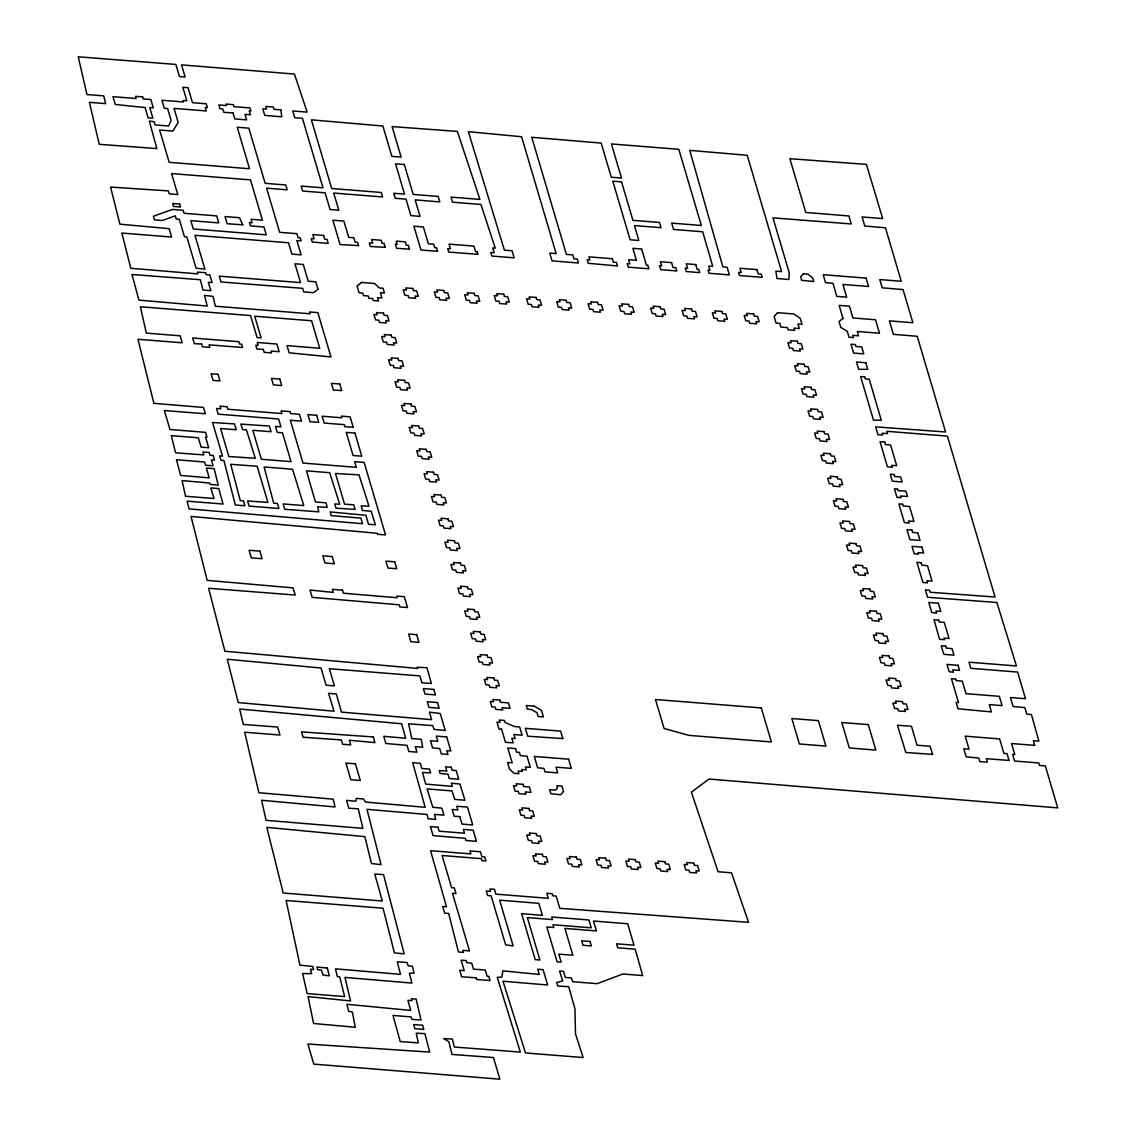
<?xml version="1.0" encoding="UTF-8"?>
<svg xmlns="http://www.w3.org/2000/svg" width="1136" height="1136" viewBox="0 0 1136 1136"><rect width="100%" height="100%" fill="white"/><g stroke="black" fill="none" stroke-linecap="round" stroke-linejoin="round"><path stroke-width="1.5" d="M789.35 273.18L788.796 279.484L776.939 278.533L775.902 271.135L781.596 271.589L747.204 155.277L689.751 150.364L722.865 266.889L727.097 267.258L729.355 274.898L708.978 273.265L708.04 270.098L709.929 270.254L708.694 266.094L712.726 266.406L702.715 231.772L673.563 229.444L671.688 223.11L701.324 225.482L678.803 149.327L611.409 143.945L621.506 178.068L611.282 177.244L601.185 143.079L531.762 137.271L566.41 254.393L572.8 254.904L573.936 258.738L577.258 259.008L578.437 263.012L552.068 260.868L549.767 253.087L556.143 253.598L521.58 136.732L468.373 131.677L504.398 250.161L512.095 250.744L514.196 257.844L491.803 256.054L490.851 252.433L494.188 252.76L492.768 247.946L495.253 248.145L480.94 204.466L452.511 202.194L451.006 197.11L479.917 199.425L457.368 131.407L392.09 126.593L401.107 157.095L391.863 156.356L382.889 126.025L311.392 119.834L331.712 188.519L381.313 192.481L382.633 196.954L333.7 193.049L338.784 210.245L330.079 209.549L325.123 192.822L302.673 191.033L301.21 186.077L322.993 187.823L302.432 118.3L294.735 117.69L292.747 110.973L307.16 112.123L294.409 74.067L181.547 64.88L185.14 77.049L179.445 76.595L175.853 64.425L78.256 56.8L86.947 94.544L103.717 95.878L105.676 103.632L89.417 102.325L99.23 144.3L156.853 148.575L149.327 121.041L154.169 121.751L155.092 124.917L168.611 125.997L171.096 120.345L167.603 108.516L164.28 108.247L161.923 100.252L183.478 101.97L183.038 100.465L186.829 100.777L182.839 87.273L188.051 87.699L192.495 102.694L206.241 103.788L207.363 107.622L205.233 107.451L206.269 110.945L174.035 108.374L178.182 122.376L172.885 131.052L159.608 130.001L169.165 162.32L249.508 168.739L237.239 127.246L248.855 128.169L265.157 183.322L285.775 184.969L287.209 189.811L266.591 188.164L279.655 232.312L296.95 233.689L298.129 237.694L300.259 237.864L301.154 240.86L296.879 240.52L301.125 254.847L291.881 254.109L288.53 242.777L194.923 235.308L204.92 269.133L196.102 268.266L186.844 236.941L184.472 236.757L179.289 219.262L176.208 219.007L175.271 215.84L162.306 220.498L154.482 219.873L153.403 216.209L172.459 209.436L183.123 210.288L184.004 213.284L216.72 215.897L218.779 222.897L190.82 220.668L193.276 228.989L266.278 234.825L263.964 226.987L250.445 225.908L249.466 222.585L252.078 222.784L251.042 219.291L262.416 220.199L250.488 179.871L171.564 173.581L177.784 194.568L169.25 193.887L168.44 190.905L110.561 187.071L119.891 224.175L169.165 228.677L171.635 237.041L121.864 233.065L130.81 268.295L197.92 273.89L197.394 272.115L205.573 272.654L206.156 274.656L209.848 274.955L212.077 282.495L208.257 282.296L210.898 290.674L203.017 290.049L200.291 279.712L131.989 274.486L138.919 300.117L207.263 306.038L204.452 295.403L213.071 296.382L215.329 306.223L310.114 313.792L309.574 311.974L317.867 312.641L330.974 356.96L289.14 352.799L287.01 345.642L319.727 348.255L311.591 320.764L254.705 316.22L261.124 337.875L257.091 337.562L250.587 315.567L140.381 306.763L146.317 333.104L180.212 335.816L182.044 342.788L137.967 339.266L153.9 403.337L203.486 407.455L205.36 413.788L164.351 410.522L169.974 429.507L205.517 432.347L206.951 437.175L205.531 437.062L208.683 447.726L201.1 447.13L198.331 437.8L171.323 435.642L175.597 452.824L203.869 454.911L202.875 451.986L209.166 452.483L209.975 455.238L213.17 455.493L214.548 460.165L211.353 459.91L213.099 465.817L205.517 465.206L204.579 462.04L176.478 459.725L180.638 475.43L209.152 477.873L206.354 468.046L214.179 468.671L218.254 485.186L210.146 484.376L209.635 483.027L182.072 480.585L185.537 496.233L213.98 498.505L210.842 487.926L218.794 488.565L223.011 504.029L187.113 501.161L189.045 508.885L362.526 523.71L360.936 518.13L331.158 515.588L330.178 511.938L365.877 515.275L368.518 524.236L375.405 524.818L371.174 511.299L362.356 510.433L361.22 505.79L368.987 506.244L359.019 474.862L335.461 473.471L344.535 504.128L353.779 504.867L355.099 509.368L336 508.175L334.779 504.001L339.707 504.228L329.681 472.69L306.45 470.829L315.425 501.97L326.089 502.822L327.182 507.309L317.569 506.855L318.804 511.839L284.738 509.283L283.162 503.944L303.781 505.591L292.563 469.239L264.12 466.967L273.677 503.191L277.468 503.489L278.945 508.488L249.082 506.102L247.563 500.948L267.883 502.41L257.19 466.243L230.707 464.297L240.307 500.692L243.629 500.962L244.822 505.761L235.337 505.009L223.906 460.492L220.952 460.265L219.646 455.877L222.486 456.076L212.56 422.507L234.499 423.927L236.231 429.763L220.583 428.513L228.861 456.502L255.302 458.291L246.413 429.763L242.664 429.621L240.804 424.111L269.374 426.057L271.05 431.723L252.803 430.274L261.379 459.256L291.001 461.628L282.481 432.802L277.269 432.39L275.494 426.383L280.947 426.824L278.632 418.985L218.197 414.171L216.522 408.506L220.782 408.846L220.001 406.177L227.101 406.745L227.839 409.244L281.884 413.561L281.089 410.891L290.092 411.615L290.688 413.603L299.45 414.313L301.48 421.144L290.333 420.249L303 463.076L356.321 467.336L354.645 461.67L364.131 462.423L385.558 534.9L377.635 534.275L377.351 533.295L191.047 516.44L207.178 580.368L292.932 587.866L295.289 595.051L208.598 588.278L224.9 651.24L417.65 668.422L417.295 667.258L426.923 667.698L431.368 683.517L421.882 682.75L419.866 675.92L329.326 668.692L334.41 685.86L326.103 685.193L321.034 668.025L227.271 659.235L238.233 702.573L334.027 711.207L328.517 693.301L336.341 693.982L341.482 712.13L431.637 719.656L429.422 712.144L440.228 713.507L445.255 730.505L434.066 729.44L432.702 725.592L408.577 723.831L411.814 738.57L421.257 739.323L422.677 747.247L415.322 746.65L416.955 752.146L408.79 751.507L407.071 745.344L385.814 743.484L383.812 736.327L405.666 738.23L401.619 723.76L239.682 709.034L243.317 724.456L277.624 727.04L279.996 735.035L244.68 732.209L258.866 792.729L333.203 799.148L335.035 806.943L261.564 800.255L266.08 820.334L362.895 828.357L358.266 808.804L348.837 808.207L346.523 800.369L355.809 801.278L356.349 798.395L363.463 798.963L365.522 802.059L425.162 807.313L412.666 762.71L420.249 763.321L421.783 768.476L429.365 769.086L430.729 772.934L422.493 772.437L425.645 784.081L452.298 786.368L451.361 783.201L459.938 784.053L464.951 800.241L454.769 799.417L452.014 790.912L427.136 788.924L432.788 807.27L441.847 808.15L443.906 815.151L434.435 814.398L435.67 819.368L428.087 818.772L427.051 814.455L366.985 809.329L381.029 864.624L371.444 863.53L364.883 836.65L266.804 827.363L283.205 893.01L382.292 901.004L374.781 874.053L383.514 874.578L404.175 953.871L394.405 952.891L383.045 908.218L286.116 900.479L299.932 965.188L312.67 966.395L313.607 969.533L310.398 969.278L311.69 973.651L302.63 973.552L307.16 993.588L344.62 996.584L339.749 976.988L337.278 976.477L335.503 968.852L400.525 974.361L397.245 961.723L407.185 962.519L408.165 965.856L412.453 966.196L414.044 973.183L409.386 973.126L411.899 983.094L344.961 977.4L350.555 1000.958L308.055 996.599L313.579 1023.493L355.27 1027.271L352.345 1011.935L348.724 1011.452L346.835 1004.281L410.636 1010.401L407.98 1000.319L411.999 1000.631L411.445 998.743L416.159 999.126L421.016 1020L411.985 1019.39L410.934 1016.876L392.999 1015.442L400.213 1041.556L418.304 1042.891L416.23 1033.178L424.892 1033.646L429.678 1052.092L307.913 1044.041L313.792 1064.105L499.883 1079.2L493.464 1057.517L451.986 1054.435L448.89 1041.769L443.693 1038.588L452.341 1039.057L454.372 1047.037L520.331 1052.078L497.227 977.301L501.8 977.102L502.85 970.84L539.259 974.447L537.726 969.264L543.093 969.69L547.623 984.997L502.978 981.206L525.499 1052.944L583.137 1057.545L575.512 1033.93L574.944 1008.811L568.738 986.687L557.748 986.048L556.697 982.512L562.774 980.922L559.508 970.996L563.527 971.323L565.345 977.443L571.38 977.926L572.828 981.731L597.138 983.662L622.897 973.992L642.678 975.568L635.209 949.199L617.771 947.807L616.592 943.803L634.016 945.195L627.683 923.753L593.489 921.026L596.414 930.924L564.919 928.41L572.856 955.262L558.784 954.141L561.156 962.149L557.123 961.837L546.814 926.962L553.814 927.516L552.991 924.761L591.245 927.814L588.931 919.975L551.727 916.993L552.494 919.592L527.36 917.59L539.898 960.005L535.198 959.622L521.623 913.671L542.397 915.332L538.847 903.319L499.627 900.181L513.145 945.905L505.634 944.84L491.135 895.821L487.614 895.551L486.265 890.951L490.624 891.306L489.928 888.948L494.444 889.303L495.878 894.131L548.276 898.32L546.785 893.251L552.195 893.691L552.82 895.807L556.171 896.077L559.792 908.331L748.539 922.333L731.527 872.789L718.066 871.724L691.412 792.175L708.963 779.04L1057.744 807.881L1045.319 765.905L1039.582 765.451L1038.858 762.966L1014.576 761.021L1012.602 754.347L1014.803 754.531L1011.551 743.512L1034.726 745.358L1033.348 740.715L1038.872 741.155L1031.417 714.501L1026.774 714.132L1024.857 707.614L1013.113 706.521L1010.444 697.518L1025.51 698.725L1017.629 672.072L970.811 668.323L968.994 662.189L1016.436 665.966L996.897 602.492L927.587 597.28L925.386 589.84L929.461 590.166L930.114 592.254L995.065 597.025L947.396 436.139L886.861 431.297L887.543 433.611L882.232 433.199L882.757 434.946L877.943 434.676L875.643 426.88L945.564 431.978L917.235 336.27L893.393 334.353L889.403 320.863L912.89 322.738L903.035 289.581L882.218 287.806L879.775 279.555L901.231 281.274L885.455 227.796L864.766 226.021L862.082 216.948L882.686 218.595L866.413 164.393L789.861 158.685L805.765 212.446L848.904 215.954L851.276 223.948L772.977 217.856L789.35 273.18M563.499 791.352L560.843 794.774L550.832 793.681L549.639 789.648L555.589 790.116L557.506 787.844L556.867 785.672L561.937 786.084L563.499 791.352M777.578 312.684L774.127 316.475L776.073 323.064L779.821 323.362L780.915 327.083L787.475 327.608L788.128 329.809L794.675 330.335L794.021 328.134L799.332 328.56L797.969 323.945L802.03 324.271L800.269 318.35L793.808 313.976L777.578 312.684M803.464 273.819L800.624 276.928L801.633 280.336L813.759 281.543L812.723 278.008L807.98 274.174L803.464 273.819M842.983 318.378L839.064 321.559L840.825 327.48L847.257 331.243L849.032 337.236L853.42 337.591L852.753 335.347L858.56 335.802L857.268 331.471L879.505 333.246L875.515 319.756L852.923 317.952L849.458 306.209L839.149 305.385L842.983 318.378M317.995 289.226L313.593 292.69L303.752 291.909L302.687 288.331L220.98 281.969L219.248 276.133L300.543 282.623L294.977 263.793L303.269 264.461L308.225 281.217L315.808 281.813L317.995 289.226M361.518 282.452L357.059 285.96L359.075 292.761L362.739 293.017L363.534 295.616L368.263 295.999L368.93 298.257L372.679 298.555L373.261 300.529L378.558 300.955L377.592 297.66L381.952 298.015L380.404 292.747L384.465 293.074L383.031 288.246L379.282 287.948L374.624 283.503L361.518 282.452M501.53 728.985L499.087 729.269L496.972 722.113L499.996 722.354L499.315 720.025L504.384 720.437L504.98 722.453L514.494 726.571L519.692 726.983L522.106 735.177L513.941 734.523L515.133 738.556L511.825 738.301L513.16 742.802L505.477 742.333L501.53 728.985M201.64 344.009L194.327 343.654L192.651 338.003L238.915 341.695L239.611 344.052L241.613 344.208L242.593 347.502L209.081 344.833L209.848 347.417L202.464 346.835L201.64 344.009M353.211 427.207L344.904 426.767L344.279 424.651L324.158 423.046L322.141 416.216L341.922 417.792L341.425 416.145L350.144 416.841L353.211 427.207M459.839 816.585L454.201 816.301L452.185 809.471L457.865 809.925L456.786 806.248L467.45 807.1L472.718 824.935L462.054 824.083L459.839 816.585M358.55 245.603L340.076 244.538L332.876 220.214L343.896 221.094L348.709 237.339L353.793 237.751L355.085 242.082L357.57 242.28L358.55 245.603M385.218 247.336L370.379 246.469L369.314 242.891L372.75 243.161L371.671 239.497L381.156 240.25L382.037 243.26L384.053 243.416L385.218 247.336M233.008 112.918L223.806 112.35L222.826 109.013L219.986 108.786L218.85 104.952L226.433 105.563L225.993 104.058L233.334 104.654L233.931 106.642L250.034 107.934L250.928 110.93L249.267 110.803L250.445 114.807L245.007 114.367L246.626 119.862L234.783 118.911L233.008 112.918M477.163 251.723L475.572 251.624L473.939 246.114L449.061 244.126L450.438 248.798L447.712 248.585L448.748 252.078L477.944 254.336L477.163 251.723M409.457 249.111L396.606 248.33L395.385 244.155L397.16 244.297L396.223 241.13L405.339 241.869L406.333 245.191L408.349 245.362L409.457 249.111M263.282 349.391L256.949 348.993L255.827 345.202L258.099 345.387L257.233 342.461L276.914 344.038L279.172 351.691L270.964 351.038L271.518 352.927L264.148 352.33L263.282 349.391M562.831 738.585L527.7 736.199L525.357 728.304L560.63 731.115L562.831 738.585M476.24 977.812L461.642 976.804L459.711 970.314L464.212 970.669L461.117 960.176L466.087 960.573L466.726 962.732L471.71 963.129L473.485 969.136L485.328 970.073L487.159 976.236L488.821 976.378L490.042 980.538L476.779 979.488L476.24 977.812M242.721 224.814L227.129 223.721L225.013 216.564L239.469 217.714L242.721 224.814M280.833 109.823L274.103 109.354L273.378 107.04L265.796 106.429L266.577 109.099L262.785 108.786L264.731 115.361L281.827 116.823L280.833 109.823M932.585 754.403L905.804 752.472L897.44 725.237L911.47 726.287L917.064 745.23L930.171 746.281L932.585 754.403M373.346 736.952L301.509 731.868L303.085 737.207L341.368 739.934L342.66 744.265L350.712 744.904L349.334 740.246L374.88 742.603L373.346 736.952M437.516 251.269L420.945 250.019L413.902 226.192L423.387 226.959L428.357 243.786L433.696 244.212L434.705 247.62L436.48 247.762L437.516 251.269M897.525 489.034L894.415 488.792L897.014 497.355L901.004 497.682L900.493 495.963L907.536 496.517L905.903 491.178L897.98 490.582L897.525 489.034M1009.009 760.424L986.304 758.706L987.34 762.185L979.828 761.589L978.778 758.01L966.154 756.86L963.768 748.78L969.065 749.206L965.217 736.171L999.637 738.925L1003.897 753.353L1006.993 753.608L1009.009 760.424M142.653 96.915L135.539 96.347L136.178 98.52L112.961 96.659L115.276 104.498L145.096 107.522L148.149 117.86L152.891 118.229L149.739 107.565L153.289 107.849L150.832 99.528L143.25 98.917L142.653 96.915M404.331 164.507L395.569 163.811L404.53 194.128L393.752 193.276L395.229 198.275L406.021 199.127L410.891 215.627L420.022 216.351L415.137 199.865L439.817 201.91L438.184 196.414L413.177 194.412L404.331 164.507M621.548 181.859L612.773 181.149L630.125 239.795L638.815 240.491L634.47 225.581L661.053 227.697L659.505 222.457L632.922 220.341L621.548 181.859M179.658 204.068L172.672 203.514L173.538 206.425L180.525 206.993L179.658 204.068M641.641 249.025L632.866 248.315L636.416 260.314L628.591 259.69L629.827 263.85L627.214 263.651L628.251 267.145L648.841 268.792L647.776 265.199L646.384 265.086L641.641 249.025M671.575 262.629L660.442 261.749L661.677 265.909L659.547 265.739L660.698 269.658L676.815 270.95L675.849 267.698L673.009 267.471L671.575 262.629M695.757 264.56L686.272 263.808L687.607 268.309L685.235 268.124L686.243 271.532L699.748 272.612L698.839 269.53L697.177 269.402L695.757 264.56M866.101 278.121L823.188 274.699L825.531 282.594L832.944 283.304L836.806 296.382L846.689 297.163L842.926 284.44L868.571 286.485L866.101 278.121M756.945 269.615L739.891 268.252L741.169 272.583L738.556 272.37L739.493 275.537L762.242 277.354L761.305 274.188L758.223 273.946L756.945 269.615M323.604 235.422L312.826 234.556L314.076 238.801L311.236 238.574L312.244 241.996L328.205 243.431L327.111 239.44L324.74 239.242L323.604 235.422M612.347 258.724L588.874 256.85L589.811 260.016L587.213 259.803L588.249 263.296L617.416 265.952L616.45 262.459L613.383 262.217L612.347 258.724M691.54 308.992L684.639 308.438L685.292 310.639L682.054 310.384L683.659 315.808L686.897 316.064L687.564 318.321L694.465 318.861L693.798 316.617L697.078 316.887L695.473 311.449L692.193 311.193L691.54 308.992M721.814 311.406L714.913 310.866L715.566 313.053L712.329 312.798L713.933 318.222L717.171 318.492L717.838 320.735L724.74 321.289L724.072 319.031L727.352 319.301L725.748 313.863L722.468 313.607L721.814 311.406M753.651 313.948L746.75 313.408L747.403 315.595L744.165 315.339L745.77 320.764L749.007 321.034L749.675 323.277L756.576 323.831L755.909 321.573L759.189 321.843L757.584 316.404L754.304 316.149L753.651 313.948M503.731 294.21L496.815 293.656L497.469 295.857L494.231 295.587L495.836 301.026L499.073 301.281L499.741 303.525L506.642 304.079L505.974 301.835L509.255 302.091L507.65 296.666L504.37 296.397L503.731 294.21M628.634 304.391L621.733 303.852L622.372 306.038L619.134 305.783L620.739 311.207L623.976 311.477L624.644 313.721L631.545 314.274L630.892 312.017L634.158 312.286L632.553 306.848L629.287 306.592L628.634 304.391M660.087 306.692L653.186 306.138L653.839 308.339L650.601 308.083L652.206 313.508L655.444 313.763L656.111 316.021L663.012 316.575L662.345 314.317L665.625 314.587L664.02 309.148L660.74 308.893L660.087 306.692M536.064 297.433L529.163 296.879L529.816 299.08L526.579 298.825L528.183 304.249L531.421 304.505L532.088 306.763L538.989 307.302L538.322 305.059L541.602 305.314L539.998 299.89L536.717 299.634L536.064 297.433M597.55 302.346L590.649 301.793L591.288 303.994L588.05 303.724L589.669 309.162L592.907 309.418L593.56 311.662L600.475 312.215L599.808 309.972L603.088 310.227L601.484 304.803L598.203 304.533L597.55 302.346M443.821 290.489L436.906 289.95L437.559 292.137L434.321 291.881L435.926 297.305L439.163 297.575L439.831 299.819L446.732 300.373L446.065 298.115L449.345 298.385L447.74 292.946L444.46 292.69L443.821 290.489M566.154 300.259L559.253 299.719L559.906 301.906L556.668 301.651L558.273 307.075L561.511 307.345L562.178 309.588L569.079 310.142L568.412 307.884L571.692 308.154L570.087 302.716L566.807 302.46L566.154 300.259M412.737 288.445L405.822 287.891L406.475 290.092L403.237 289.822L404.842 295.261L408.08 295.516L408.747 297.76L415.648 298.314L414.995 296.07L418.261 296.326L416.656 290.901L413.376 290.631L412.737 288.445M474.223 293.358L467.308 292.804L467.961 294.991L464.723 294.735L466.328 300.174L469.566 300.429L470.233 302.673L477.134 303.227L476.467 300.983L479.747 301.239L478.142 295.814L474.862 295.545L474.223 293.358M855.365 344.577L850.978 344.236L853.59 353.069L863.786 353.878L861.741 346.963L855.933 346.494L855.365 344.577M797.373 341.226L790.471 340.672L791.125 342.873L787.873 342.603L789.492 348.042L792.729 348.298L793.382 350.541L800.298 351.095L799.63 348.851L802.911 349.107L801.306 343.683L798.026 343.413L797.373 341.226M383.457 313.096L376.556 312.542L377.195 314.743L373.957 314.487L375.576 319.912L378.813 320.167L379.467 322.425L386.382 322.979L385.715 320.721L388.995 320.991L387.39 315.552L384.11 315.297L383.457 313.096M865.831 362.739L856.459 362.001L858.631 369.328L867.776 369.328L865.831 362.739M804.189 364.258L797.287 363.719L797.926 365.906L794.689 365.65L796.293 371.074L799.531 371.344L800.198 373.588L807.114 374.142L806.446 371.884L809.712 372.154L808.108 366.715L804.842 366.459L804.189 364.258M391.196 335.134L384.295 334.595L384.934 336.781L381.696 336.526L383.301 341.95L386.538 342.22L387.206 344.464L394.121 345.017L393.454 342.76L396.734 343.029L395.115 337.591L391.849 337.335L391.196 335.134M864.652 376.854L860.605 376.527L873.513 420.178L881.295 420.263L869.253 379.239L865.277 378.913L864.652 376.854M811.005 387.305L804.089 386.751L804.742 388.952L801.505 388.682L803.109 394.121L806.347 394.377L807.014 396.62L813.916 397.174L813.262 394.93L816.528 395.186L814.924 389.762L811.644 389.492L811.005 387.305M398.069 358.394L391.167 357.854L391.821 360.041L388.583 359.785L390.188 365.21L393.425 365.48L394.093 367.723L400.994 368.277L400.326 366.019L403.607 366.289L402.002 360.85L398.722 360.595L398.069 358.394M817.551 409.471L810.65 408.917L811.303 411.104L808.065 410.849L809.67 416.287L812.907 416.543L813.575 418.786L820.476 419.34L819.809 417.097L823.089 417.352L821.484 411.928L818.204 411.658L817.551 409.471M404.558 380.347L397.657 379.793L398.31 381.98L395.072 381.724L396.677 387.163L399.915 387.419L400.582 389.662L407.483 390.216L406.816 387.972L410.096 388.228L408.491 382.804L405.211 382.534L404.558 380.347M279.783 379.069L271.476 378.402L273.407 384.905L281.7 385.558L279.783 379.069M217.97 374.284L211.097 373.744L213.071 380.404L219.944 380.958L217.97 374.284M339.792 384.025L331.414 383.357L333.359 389.96L341.737 390.628L339.792 384.025M824.111 431.623L817.21 431.069L817.849 433.27L814.611 433.015L816.216 438.439L819.454 438.695L820.121 440.953L827.022 441.506L826.369 439.249L829.635 439.518L828.03 434.08L824.764 433.824L824.111 431.623M410.948 403.99L404.047 403.436L404.686 405.637L401.448 405.367L403.053 410.806L406.29 411.062L406.958 413.305L413.873 413.859L413.206 411.615L416.472 411.871L414.867 406.447L411.601 406.177L410.948 403.99M884.703 442.074L880.017 441.691L887.415 466.711L892.328 467.308L891.746 465.334L896.73 465.732L890.596 445L885.455 444.588L884.703 442.074M830.345 453.761L823.444 453.207L824.097 455.408L820.859 455.153L822.464 460.577L825.702 460.833L826.369 463.09L833.27 463.644L832.603 461.386L835.883 461.656L834.278 456.218L830.998 455.962L830.345 453.761M316.646 415.307L307.927 414.612L310.014 421.683L318.733 422.379L316.646 415.307M418.687 426.028L411.772 425.475L412.425 427.676L409.187 427.42L410.792 432.844L414.029 433.1L414.697 435.358L421.598 435.912L420.945 433.654L424.211 433.924L422.606 428.485L419.326 428.229L418.687 426.028M894.146 474.536L890.255 474.223L892.3 481.124L902.154 482.019L900.663 476.978L894.742 476.509L894.146 474.536M354.957 433.1L346.239 432.404L353.069 455.493L361.773 456.189L354.957 433.1M837.161 476.808L830.26 476.254L830.913 478.441L827.675 478.185L829.28 483.624L832.518 483.879L833.185 486.123L840.086 486.677L839.419 484.433L842.699 484.689L841.094 479.264L837.814 478.994L837.161 476.808M426.185 449.345L419.283 448.791L419.937 450.978L416.685 450.722L418.304 456.161L421.541 456.416L422.194 458.66L429.11 459.214L428.442 456.97L431.723 457.226L430.118 451.801L426.838 451.532L426.185 449.345M842.912 499.329L836.011 498.775L836.65 500.976L833.412 500.72L835.017 506.145L838.254 506.4L838.922 508.658L845.837 509.198L845.17 506.954L848.45 507.21L846.831 501.785L843.565 501.53L842.912 499.329M902.637 504.242L898.888 503.944L904.398 522.588L909.112 523.071L908.502 520.984L913.969 521.424L909.553 506.5L903.148 505.989L902.637 504.242M433.554 472.207L426.653 471.653L427.306 473.854L424.069 473.598L425.673 479.023L428.911 479.278L429.578 481.536L436.48 482.09L435.812 479.832L439.092 480.102L437.488 474.663L434.208 474.408L433.554 472.207M849.458 521.495L842.557 520.941L843.21 523.128L839.973 522.872L841.577 528.311L844.815 528.567L845.482 530.81L852.383 531.364L851.716 529.12L854.996 529.376L853.392 523.952L850.111 523.682L849.458 521.495M911.938 530.043L906.954 529.646L909.893 539.628L920.046 540.438L917.803 532.869L912.662 532.457L911.938 530.043M440.938 495.083L434.023 494.529L434.676 496.716L431.439 496.46L433.043 501.899L436.281 502.155L436.948 504.398L443.849 504.952L443.182 502.708L446.462 502.964L444.858 497.54L441.577 497.27L440.938 495.083M921.878 547.126L912.038 546.331L914.239 553.8L918.456 554.127L918.002 552.593L923.625 553.047L921.878 547.126M856.019 543.647L849.117 543.107L849.756 545.294L846.519 545.039L848.123 550.463L851.375 550.733L852.028 552.976L858.944 553.53L858.276 551.272L861.557 551.542L859.938 546.104L856.672 545.848L856.019 543.647M447.939 518.783L441.038 518.229L441.677 520.416L438.439 520.16L440.058 525.599L443.296 525.854L443.949 528.098L450.864 528.652L450.197 526.408L453.477 526.664L451.872 521.239L448.592 520.97L447.939 518.783M921.14 562.703L916.922 562.363L922.872 582.441L927.473 582.91L926.933 580.737L932.074 581.149L927.501 565.671L921.892 565.231L921.14 562.703M862.508 565.6L855.607 565.046L856.246 567.233L853.008 566.978L854.613 572.416L857.85 572.672L858.518 574.915L865.433 575.469L864.766 573.226L868.046 573.481L866.427 568.057L863.161 567.787L862.508 565.6M454.428 540.722L447.527 540.168L448.166 542.369L444.929 542.099L446.533 547.538L449.785 547.793L450.438 550.037L457.354 550.591L456.686 548.347L459.966 548.603L458.348 543.178L455.082 542.909L454.428 540.722M869.764 589.101L862.863 588.547L863.502 590.734L860.264 590.479L861.869 595.917L865.107 596.173L865.774 598.416L872.689 598.97L872.022 596.727L875.288 596.982L873.683 591.558L870.417 591.288L869.764 589.101M460.421 563.044L453.52 562.505L454.173 564.691L450.935 564.436L452.54 569.86L455.777 570.13L456.445 572.374L463.346 572.927L462.679 570.67L465.959 570.939L464.354 565.501L461.074 565.245L460.421 563.044M938.393 603.216L928.794 602.449L931.747 612.46L936.604 613.227L935.965 611.054L940.821 611.452L938.393 603.216M332.223 556.555L322.851 555.802L324.967 562.987L334.353 563.74L332.223 556.555M394.675 561.823L385.913 561.127L387.958 568.043L396.72 568.738L394.675 561.823M259.86 551.13L249.068 550.278L251.312 557.861L262.104 558.713L259.86 551.13M876.31 611.253L869.409 610.714L870.062 612.9L866.825 612.645L868.429 618.069L871.667 618.339L872.334 620.583L879.236 621.136L878.568 618.879L881.848 619.148L880.244 613.71L876.964 613.454L876.31 611.253M938.648 620.128L934.019 619.759L939.571 639.298L944.428 639.682L943.973 638.134L949.043 638.531L944.272 622.4L939.202 622.003L938.648 620.128M467.436 586.744L460.52 586.19L461.173 588.391L457.936 588.136L459.54 593.56L462.778 593.816L463.445 596.073L470.347 596.627L469.679 594.369L472.959 594.639L471.355 589.201L468.075 588.945L467.436 586.744M342.49 590.152L332.436 589.357L333.345 592.424L310 590.038L312.173 597.366L399.19 604.806L399.815 606.922L407.526 607.547L404.317 596.698L396.947 596.116L397.103 597.735L343.399 593.219L342.49 590.152M882.942 633.647L876.026 633.093L876.68 635.28L873.442 635.024L875.047 640.463L878.284 640.718L878.952 642.962L885.853 643.516L885.185 641.272L888.466 641.528L886.861 636.103L883.581 635.833L882.942 633.647M945.692 646.143L941.275 645.802L943.803 654.336L953.956 655.145L952.025 648.628L946.288 648.159L945.692 646.143M474.181 609.563L467.279 609.024L467.918 611.211L464.681 610.955L466.285 616.379L469.523 616.635L470.19 618.893L477.106 619.447L476.438 617.189L479.719 617.459L478.1 612.02L474.834 611.764L474.181 609.563M888.934 655.969L882.019 655.415L882.672 657.616L879.434 657.361L881.039 662.785L884.277 663.041L884.944 665.298L891.845 665.852L891.178 663.594L894.458 663.864L892.853 658.426L889.573 658.17L888.934 655.969M958.046 665.313L947.012 664.432L949.171 671.731L953.402 672.214L952.721 669.885L959.551 670.439L958.046 665.313M480.173 631.9L473.272 631.346L473.911 633.547L470.673 633.277L472.292 638.716L475.53 638.972L476.183 641.215L483.098 641.769L482.431 639.525L485.711 639.781L484.106 634.357L480.826 634.087L480.173 631.9M416.685 634.669L408.633 634.03L410.891 641.698L418.957 642.337L416.685 634.669M955.646 679.058L951.457 678.717L958.514 702.616L956.086 702.417L957.975 708.779L991.43 711.917L989.271 704.618L1002.08 705.641L999.325 696.325L965.998 693.67L962.277 681.103L956.1 680.606L955.646 679.058M895.608 678.575L888.707 678.022L889.36 680.223L886.123 679.953L887.727 685.391L890.965 685.647L891.632 687.891L898.533 688.444L897.866 686.201L901.146 686.456L899.542 681.032L896.261 680.762L895.608 678.575M487.046 655.16L480.145 654.606L480.798 656.807L477.56 656.537L479.165 661.976L482.402 662.231L483.07 664.475L489.971 665.029L489.304 662.785L492.584 663.041L490.979 657.616L487.699 657.346L487.046 655.16M902.424 701.608L895.523 701.054L896.176 703.255L892.939 702.999L894.543 708.424L897.781 708.679L898.448 710.937L905.349 711.491L904.682 709.233L907.962 709.503L906.358 704.064L903.077 703.809L902.424 701.608M493.805 677.979L486.89 677.425L487.543 679.626L484.305 679.356L485.91 684.795L489.147 685.051L489.815 687.294L496.716 687.848L496.063 685.604L499.329 685.86L497.724 680.436L494.444 680.166L493.805 677.979M761.29 707.941L655.486 699.492L664.063 728.46L688.984 735.375L771.358 741.95L761.29 707.941M433.796 689.396L423.373 688.572L424.992 694.068L435.429 694.891L433.796 689.396M818.374 720.636L791.849 718.52L799.375 743.981L825.9 746.096L818.374 720.636M868.316 724.626L841.79 722.51L849.316 747.957L875.842 750.087L868.316 724.626M499.797 700.06L492.882 699.52L493.535 701.707L490.298 701.452L491.902 706.876L495.14 707.146L495.807 709.389L502.708 709.943L502.041 707.685L510.078 708.339L508.474 702.9L500.436 702.261L499.797 700.06M534.204 706.152L526.266 705.513L527.317 709.091L531.563 709.574L537.016 712.741L538.123 716.461L543.42 716.887L541.489 710.369L534.204 706.152M437.459 702.545L427.264 701.736L428.939 707.401L439.135 708.211L437.459 702.545M446.704 736.952L436.281 736.128L437.8 741.297L430.459 740.7L432.575 747.871L439.731 748.61L441.308 753.935L447.953 754.46L446.817 750.626L450.85 750.953L446.704 736.952M515.517 748.596L507.792 747.971L512.194 762.867L507.565 762.497L509.539 769.171L514.21 773.332L518.84 773.701L518.073 771.06L522.262 771.401L521.708 769.541L526.337 769.91L525.471 766.956L530.327 767.354L527.019 756.178L520.402 755.653L519.436 752.387L516.568 752.16L515.517 748.596M568.625 759.189L534.289 756.434L537.669 767.851L543.903 768.348L544.939 771.855L557.733 772.878L556.058 767.183L571.351 768.405L568.625 759.189M451.262 767.254L445.582 766.8L446.86 771.131L439.277 770.535L440.172 773.531L447.982 774.156L449.26 778.487L458.745 779.239L456.189 770.577L452.156 770.251L451.262 767.254M355.383 763.832L345.898 763.065L350.825 779.736L360.311 780.489L355.383 763.832M522.986 784.323L516.085 783.783L516.724 785.97L513.486 785.714L515.105 791.139L518.343 791.409L518.996 793.652L525.911 794.206L525.244 791.948L530.952 792.403L529.348 786.978L523.639 786.524L522.986 784.323M528.822 808.434L521.921 807.881L522.56 810.067L519.322 809.812L520.927 815.236L524.165 815.506L524.832 817.75L531.747 818.303L531.08 816.046L534.346 816.315L532.741 810.877L529.475 810.621L528.822 808.434M536.249 833.568L529.348 833.015L530.001 835.201L526.763 834.946L528.368 840.384L531.605 840.64L532.273 842.884L539.174 843.437L538.507 841.194L541.787 841.449L540.182 836.025L536.902 835.755L536.249 833.568M437.985 827.207L430.402 826.596L433.072 835.599L465.348 838.34L465.987 840.498L476.41 841.336L473.116 830.175L463.403 829.394L464.525 833.228L439.178 831.197L437.985 827.207M693.67 863.104L686.769 862.551L687.408 864.737L684.17 864.482L685.775 869.92L689.012 870.176L689.68 872.42L696.595 872.973L695.928 870.73L699.208 870.985L697.589 865.561L694.323 865.291L693.67 863.104M664.816 861.699L657.914 861.159L658.553 863.346L655.316 863.09L656.92 868.515L660.158 868.784L660.825 871.028L667.727 871.582L667.073 869.324L670.339 869.594L668.735 864.155L665.469 863.9L664.816 861.699M635.336 859.654L628.421 859.1L629.074 861.301L625.837 861.031L627.441 866.47L630.679 866.725L631.346 868.983L638.247 869.523L637.594 867.279L640.86 867.535L639.256 862.11L635.975 861.855L635.336 859.654M605.587 858.191L598.686 857.637L599.339 859.824L596.102 859.569L597.706 865.007L600.944 865.263L601.611 867.506L608.513 868.06L607.845 865.817L611.125 866.072L609.521 860.648L606.241 860.378L605.587 858.191M542.397 854.357L535.496 853.803L536.149 855.99L532.912 855.735L534.516 861.173L537.754 861.429L538.421 863.672L545.323 864.226L544.655 861.983L547.935 862.238L546.331 856.814L543.051 856.544L542.397 854.357M576.392 857.069L569.477 856.516L570.13 858.717L566.892 858.447L568.497 863.885L571.735 864.141L572.402 866.385L579.303 866.938L578.65 864.695L581.916 864.95L580.311 859.526L577.031 859.256L576.392 857.069M480.414 851.744L469.992 850.907L470.872 853.903L430.587 850.694L446.476 906.784L442.685 906.485L444.659 913.145L448.692 913.472L458.461 951.982L463.445 952.38L462.849 950.392L469.48 950.917L452.44 893.265L455.99 893.549L454.315 887.883L451.588 887.67L442.089 855.507L481.309 858.646L481.891 860.648L485.924 860.96L484.745 856.97L481.891 856.743L480.414 851.744M590.038 941.46L581.66 940.793L582.995 945.266L591.373 945.933L590.038 941.46M422.578 1025.283L413.618 1024.573L414.839 1028.691L423.799 1029.415L422.578 1025.283M327.381 968.042L316.901 967.034L317.682 969.704L321.531 970.172L322.965 975L329.213 975.838L327.381 968.042"/></g></svg>
